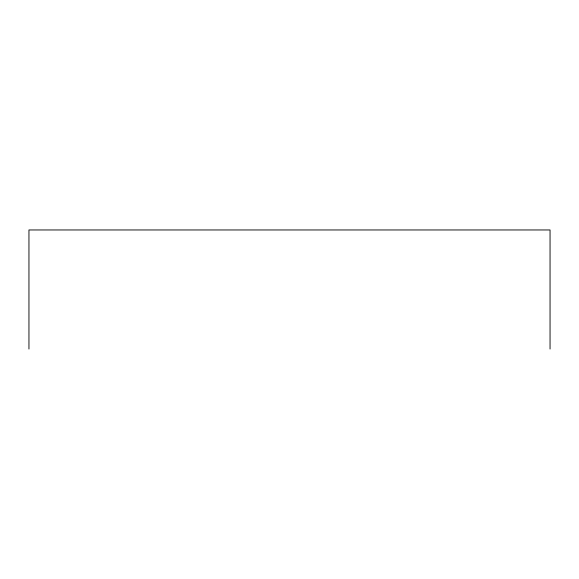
<?xml version="1.0" encoding="UTF-8"?>
<svg xmlns="http://www.w3.org/2000/svg" width="579" height="579" viewBox="0 0 579 579"><rect width="100%" height="100%" fill="white"/><g stroke="black" fill="none" stroke-linecap="round" stroke-linejoin="round"><path stroke-width="0.87" d="M550.05 349.036L550.05 229.964L28.95 229.964L28.95 349.036"/></g></svg>
